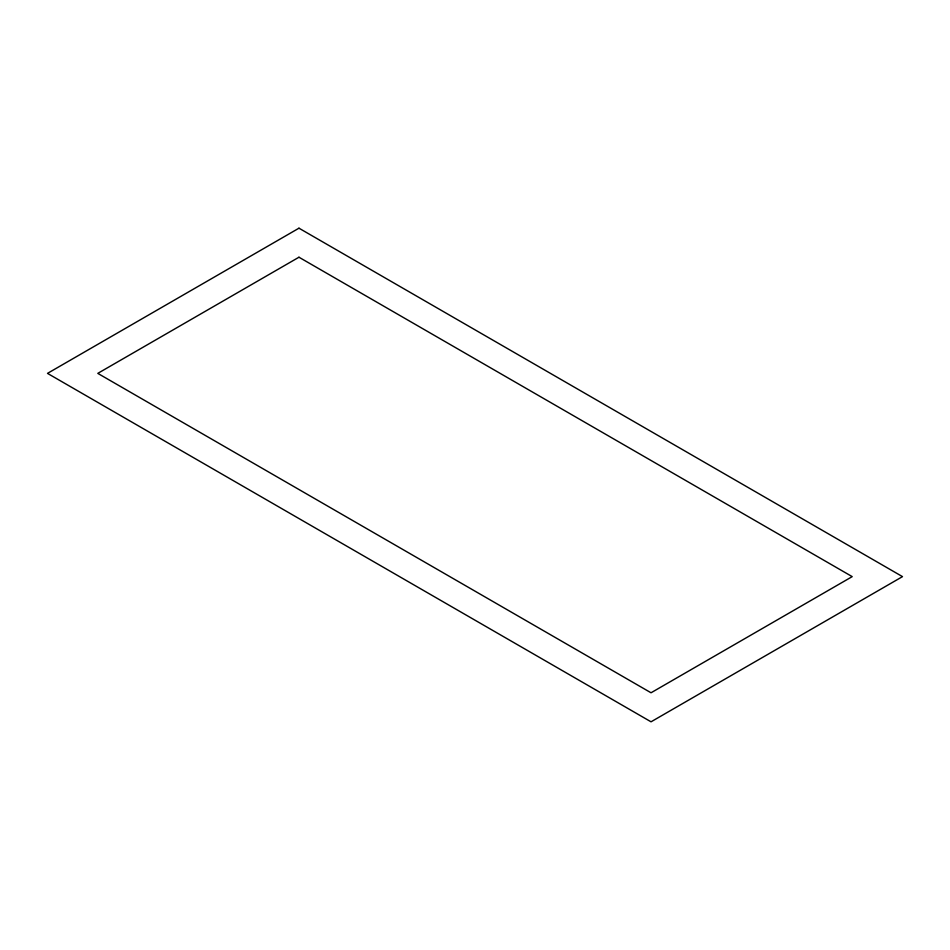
<?xml version="1.0" encoding="UTF-8"?>
<svg xmlns="http://www.w3.org/2000/svg" width="950" height="950" viewBox="0 0 950 950"><rect width="100%" height="100%" fill="white"/><g stroke="black" fill="none" stroke-linecap="round" stroke-linejoin="round"><path stroke-width="1.43" d="M298.965 228.19L47.5 373.374L651.035 721.81L902.5 576.626L298.965 228.19M298.965 257.224L97.791 373.374L651.035 692.776L852.209 576.626L298.965 257.224"/></g></svg>
